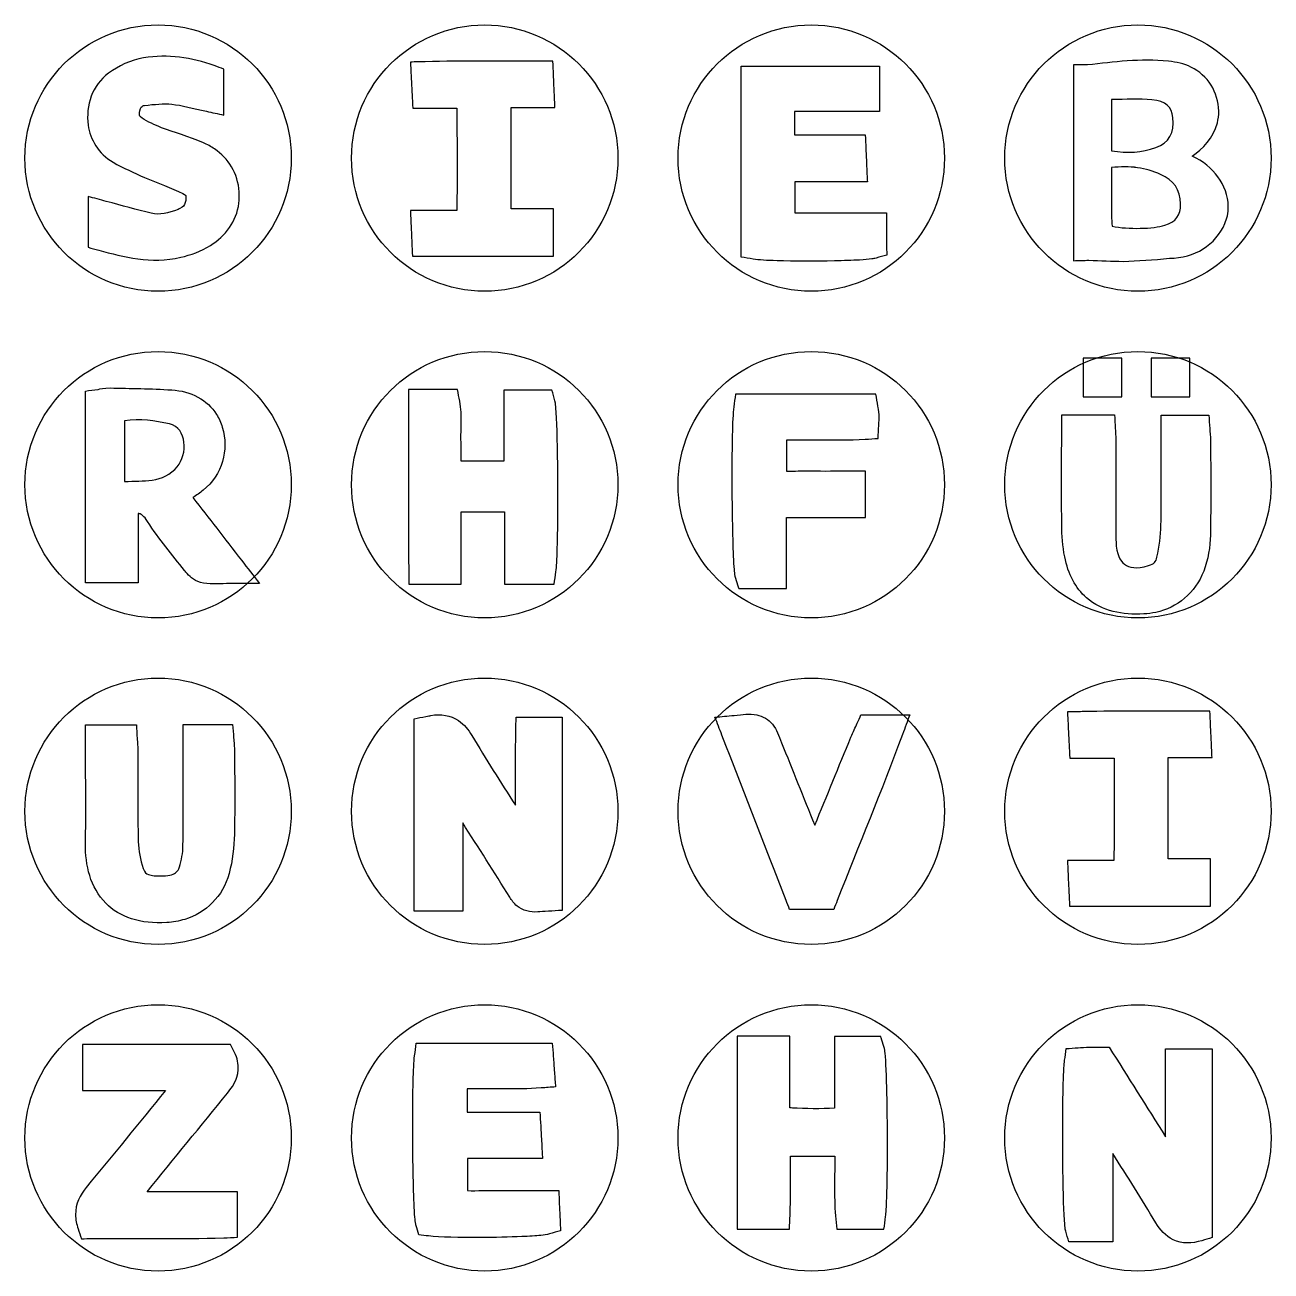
# Model space of a CAD drawing. Header units: centimetres. Extents: x 0 to 21.6, y 0 to 22.4.
# Drawn here: x 10.12 to 16.45, y 5.14 to 11.47 of the extents above; entities that cross this region are included whole.
import ezdxf

# ---------------------------------------------------------------- set-up
doc = ezdxf.new("R2010")
doc.units = ezdxf.units.CM
doc.header["$MEASUREMENT"] = 0

# ---------------------------------------------------------------- blocks, each defined once
blk = doc.blocks.new('*U11')
blk.add_circle((0.1214, 0.1917), 0.6769)
blk = doc.blocks.new('*U12')
at = {"color": 0, "linetype": 'ByBlock', "lineweight": -2, "transparency": 16777216}
for p in [(8.3, 8.3), (9.96, 8.3), (11.62, 8.3), (13.28, 8.3), (8.3, 6.64), (9.96, 6.64), (11.62, 6.64), (13.28, 6.64), (8.3, 4.98), (9.96, 4.98), (11.62, 4.98), (13.28, 4.98), (8.3, 3.32), (9.96, 3.32), (11.62, 3.32), (13.28, 3.32)]:
    blk.add_blockref('*U11', p, dxfattribs=at)

msp = doc.modelspace()

# ---------------------------------------------------------------- linework, layer by layer
for points in [[(15.69374, 9.77885), (15.49758, 9.77885), (15.49758, 9.58269), (15.69374, 9.58269)], [(16.03952, 9.58269), (16.03952, 9.77885), (15.84336, 9.77885), (15.84336, 9.58269)]]:
    msp.add_lwpolyline(points, close=True)
for points in [[(10.72184, 11.3047), (10.65515, 11.29384), (10.59431, 11.26367), (10.54389, 11.22703)], [(11.02567, 10.87304), (10.95051, 10.90647), (10.87673, 10.92521), (10.81303, 10.94987)], [(10.56631, 10.77447), (10.61932, 10.74485), (10.67337, 10.72036), (10.72593, 10.6973)], [(10.72593, 10.6973), (10.79575, 10.66666), (10.86312, 10.64422), (10.92102, 10.61558)], [(11.12159, 9.42783), (11.1569, 9.31297), (11.12035, 9.18447), (11.02483, 9.10754)], [(16.14479, 9.35687), (16.14514, 9.19889), (16.14733, 9.0397), (16.14363, 8.87947)], [(15.40321, 8.76929), (15.3925, 8.82373), (15.38918, 8.87795), (15.38852, 8.92967)], [(16.14363, 8.87947), (16.14226, 8.8197), (16.1334, 8.75578), (16.10969, 8.69544)], [(15.82938, 8.72431), (15.85734, 8.73297), (15.86727, 8.74389), (15.87227, 8.76715)], [(11.18294, 7.35869), (11.1813, 7.2931), (11.1738, 7.22512), (11.15632, 7.15899)], [(10.69444, 7.32096), (10.69558, 7.27644), (10.70496, 7.22827), (10.72007, 7.18452)]]:
    msp.add_open_spline(points, degree=3)
for points, knots in [([(10.72605, 11.06294), (10.72606, 11.06294), (10.72607, 11.06294), (10.72608, 11.06294), (10.77694, 11.06878), (10.82433, 11.07342), (10.86449, 11.06936), (10.91566, 11.06419), (10.9728, 11.04752), (11.04067, 11.03313), (11.07024, 11.02685), (11.09981, 11.02058), (11.12938, 11.0143), (11.12942, 11.04453), (11.12946, 11.07476), (11.12949, 11.10499), (11.12954, 11.13671), (11.12954, 11.16543), (11.12954, 11.19605), (11.12954, 11.21322), (11.12954, 11.2304), (11.12954, 11.24757), (11.1134, 11.25344), (11.09726, 11.25931), (11.08112, 11.26518), (10.96581, 11.30713), (10.84442, 11.32468), (10.72184, 11.3047)], [0, 0, 0, 0, 0.0001821, 0.0001821, 0.0001821, 1.0001821, 1.0001821, 1.0001821, 2.0001821, 2.0001821, 2.0001821, 2.4608727, 2.4608727, 2.4608727, 3.4157093, 3.4157093, 3.4157093, 4.4157093, 4.4157093, 4.4157093, 4.9764143, 4.9764143, 4.9764143, 5.128576, 5.128576, 5.128576, 6.1285294, 6.1285294, 6.1285294, 6.1285294]), ([(12.59006, 10.53671), (12.66159, 10.53671), (12.73312, 10.53671), (12.80465, 10.53671), (12.80465, 10.45688), (12.80465, 10.37706), (12.80465, 10.29723), (12.56581, 10.29723), (12.32698, 10.29723), (12.08814, 10.29723), (12.08706, 10.32062), (12.08597, 10.344), (12.08489, 10.36739), (12.08361, 10.3951), (12.08253, 10.4191), (12.081, 10.45244), (12.07983, 10.47808), (12.07865, 10.50373), (12.07748, 10.52937), (12.1562, 10.52937), (12.23493, 10.52937), (12.31365, 10.52937), (12.31603, 10.70318), (12.31418, 10.87347), (12.31443, 11.04914), (12.23943, 11.04914), (12.16442, 11.04914), (12.08942, 11.04914), (12.08826, 11.07244), (12.08711, 11.09575), (12.08595, 11.11906), (12.08434, 11.15154), (12.08315, 11.17514), (12.08151, 11.20808), (12.08026, 11.23319), (12.07902, 11.25831), (12.07777, 11.28342), (12.10291, 11.28403), (12.12805, 11.28465), (12.15319, 11.28526), (12.34897, 11.29004), (12.53845, 11.28686), (12.73128, 11.28754), (12.75479, 11.28762), (12.7783, 11.2877), (12.80181, 11.28778), (12.80288, 11.2643), (12.80395, 11.24082), (12.80503, 11.21734), (12.80645, 11.18619), (12.80755, 11.16244), (12.8091, 11.129), (12.81029, 11.10334), (12.81147, 11.07769), (12.81266, 11.05203), (12.73846, 11.05203), (12.66426, 11.05203), (12.59006, 11.05203), (12.59006, 10.88026), (12.59006, 10.70848), (12.59006, 10.53671)], [0, 0, 0, 0, 1, 1, 1, 2, 2, 2, 3, 3, 3, 3.8457401, 3.8457401, 3.8457401, 4.8457401, 4.8457401, 4.8457401, 5.6140646, 5.6140646, 5.6140646, 6.6140646, 6.6140646, 6.6140646, 7.3969065, 7.3969065, 7.3969065, 8.3969065, 8.3969065, 8.3969065, 9.1134449, 9.1134449, 9.1134449, 10.1134449, 10.1134449, 10.1134449, 10.8768508, 10.8768508, 10.8768508, 11.0065509, 11.0065509, 11.0065509, 12.0065509, 12.0065509, 12.0065509, 12.1278459, 12.1278459, 12.1278459, 12.8813829, 12.8813829, 12.8813829, 13.8813829, 13.8813829, 13.8813829, 14.6482108, 14.6482108, 14.6482108, 15.6482108, 15.6482108, 15.6482108, 16.6482108, 16.6482108, 16.6482108, 16.6482108]), ([(15.93015, 11.28723), (15.97162, 11.28431), (16.01054, 11.27456), (16.04524, 11.2578), (16.12992, 11.2169), (16.18469, 11.13005), (16.18646, 11.03378), (16.18646, 11.01301), (16.18397, 10.99289), (16.17923, 10.97393), (16.15947, 10.89497), (16.10375, 10.84313), (16.05203, 10.80494), (16.15839, 10.7548), (16.23225, 10.65928), (16.23462, 10.55038), (16.23497, 10.53438), (16.23371, 10.51821), (16.23077, 10.50217), (16.22714, 10.48869), (16.22265, 10.47558), (16.21733, 10.46291), (16.17193, 10.35492), (16.06197, 10.28431), (15.93612, 10.28704), (15.85386, 10.27514), (15.77458, 10.27468), (15.70049, 10.2704), (15.64295, 10.27159), (15.58634, 10.27409), (15.52631, 10.27612), (15.50025, 10.27541), (15.47418, 10.27471), (15.44812, 10.274), (15.44812, 10.29919), (15.44812, 10.32437), (15.44812, 10.34956), (15.44812, 10.63151), (15.44812, 10.91346), (15.44812, 11.19541), (15.44812, 11.22021), (15.44812, 11.24501), (15.44812, 11.26981), (15.47199, 11.26952), (15.49587, 11.26923), (15.51975, 11.26894), (15.65286, 11.2834), (15.78794, 11.3023), (15.93015, 11.28723)], [0, 0, 0, 0, 0.2907036, 0.2907036, 0.2907036, 1, 1, 1, 1.1937056, 1.1937056, 1.1937056, 2, 2, 2, 2.8718853, 2.8718853, 2.8718853, 3, 3, 3, 3.1049338, 3.1049338, 3.1049338, 4, 4, 4, 5, 5, 5, 6, 6, 6, 7, 7, 7, 8, 8, 8, 9, 9, 9, 10, 10, 10, 11, 11, 11, 12, 12, 12, 12]), ([(10.54389, 11.22703), (10.46011, 11.16617), (10.42628, 11.06207), (10.44009, 10.96349), (10.45032, 10.89044), (10.49164, 10.8162), (10.5663, 10.77447), (10.5663, 10.77447), (10.56631, 10.77447), (10.56631, 10.77447)], [0, 0, 0, 0, 0.5743934, 0.5743934, 0.5743934, 1, 1, 1, 1.0000239, 1.0000239, 1.0000239, 1.0000239]), ([(14.49838, 10.51641), (14.34262, 10.51641), (14.18686, 10.51641), (14.0311, 10.51641), (14.0311, 10.56945), (14.0311, 10.62249), (14.0311, 10.67552), (14.15413, 10.67552), (14.27716, 10.67552), (14.4002, 10.67552), (14.39904, 10.70115), (14.39789, 10.72677), (14.39674, 10.75239), (14.39527, 10.78498), (14.39414, 10.81024), (14.39269, 10.84271), (14.39165, 10.86614), (14.3906, 10.88957), (14.38956, 10.91299), (14.26953, 10.91299), (14.1495, 10.91299), (14.02947, 10.91299), (14.02947, 10.9525), (14.02947, 10.99201), (14.02947, 11.03152), (14.1739, 11.03152), (14.31834, 11.03152), (14.46278, 11.03152), (14.46278, 11.10846), (14.46278, 11.18539), (14.46278, 11.26232), (14.22788, 11.26232), (13.99298, 11.26232), (13.75808, 11.26232), (13.75808, 10.93898), (13.75808, 10.61563), (13.75808, 10.29229), (13.77859, 10.28889), (13.7991, 10.28548), (13.8196, 10.28208), (13.85, 10.27703), (13.88946, 10.27523), (13.9412, 10.27361), (14.02618, 10.27096), (14.13698, 10.2708), (14.23274, 10.27275), (14.28061, 10.27372), (14.3246, 10.27522), (14.36012, 10.27727), (14.38552, 10.27874), (14.40602, 10.28034), (14.4234, 10.28288), (14.43032, 10.2839), (14.4365, 10.28486), (14.44505, 10.28731), (14.46285, 10.29239), (14.48065, 10.29748), (14.49845, 10.30256), (14.49844, 10.32108), (14.49842, 10.33959), (14.4984, 10.3581), (14.49838, 10.38222), (14.49838, 10.40643), (14.49838, 10.44285), (14.49838, 10.46737), (14.49838, 10.49189), (14.49838, 10.51641)], [0, 0, 0, 0, 1, 1, 1, 2, 2, 2, 3, 3, 3, 3.786225, 3.786225, 3.786225, 4.786225, 4.786225, 4.786225, 5.5074336, 5.5074336, 5.5074336, 6.5074336, 6.5074336, 6.5074336, 7.5074336, 7.5074336, 7.5074336, 8.5074336, 8.5074336, 8.5074336, 9.5074336, 9.5074336, 9.5074336, 10.5074336, 10.5074336, 10.5074336, 11.5074336, 11.5074336, 11.5074336, 11.7377647, 11.7377647, 11.7377647, 11.9711548, 11.9711548, 11.9711548, 12.3544597, 12.3544597, 12.3544597, 12.5461122, 12.5461122, 12.5461122, 12.6831801, 12.6831801, 12.6831801, 12.7377647, 12.7377647, 12.7377647, 13.0739744, 13.0739744, 13.0739744, 13.8403011, 13.8403011, 13.8403011, 14.8403011, 14.8403011, 14.8403011, 15.5136993, 15.5136993, 15.5136993, 15.5136993]), ([(15.64098, 10.9138), (15.64098, 10.97251), (15.64098, 11.03122), (15.64098, 11.09338), (15.71467, 11.09338), (15.78092, 11.09812), (15.84622, 11.0921), (15.9187, 11.08545), (15.94773, 11.05588), (15.95331, 11.00136), (15.96127, 10.92351), (15.93358, 10.87185), (15.86635, 10.84858), (15.79572, 10.8242), (15.72283, 10.81872), (15.64098, 10.83226), (15.64098, 10.86077), (15.64098, 10.88729), (15.64098, 10.9138)], [0, 0, 0, 0, 1, 1, 1, 2, 2, 2, 3, 3, 3, 4, 4, 4, 5, 5, 5, 6, 6, 6, 6]), ([(10.71352, 10.99907), (10.7004, 11.00742), (10.70055, 11.0093), (10.7003, 11.02027), (10.70022, 11.02409), (10.70071, 11.02915), (10.70236, 11.03538)], [0.00017849, 0.00017849, 0.00017849, 0.00017849, 0.74143617, 0.74143617, 0.74143617, 1, 1, 1, 1]), ([(10.70236, 11.03538), (10.70715, 11.0534), (10.71273, 11.05837), (10.71813, 11.06089), (10.71984, 11.06169), (10.72212, 11.06248), (10.72605, 11.06294)], [0.00016196, 0.00016196, 0.00016196, 0.00016196, 0.7583496, 0.7583496, 0.7583496, 0.99971351, 0.99971351, 0.99971351, 0.99971351]), ([(10.81303, 10.94987), (10.77763, 10.96358), (10.74347, 10.97999), (10.71353, 10.99906), (10.71353, 10.99906), (10.71352, 10.99907), (10.71352, 10.99907)], [0, 0, 0, 0, 1, 1, 1, 1.0001568, 1.0001568, 1.0001568, 1.0001568]), ([(11.20743, 10.62346), (11.20159, 10.7172), (11.15139, 10.79508), (11.08248, 10.84174), (11.06457, 10.85386), (11.04553, 10.86421), (11.02567, 10.87304)], [0, 0, 0, 0, 0.79372322, 0.79372322, 0.79372322, 0.99997873, 0.99997873, 0.99997873, 0.99997873]), ([(15.64116, 10.50523), (15.64073, 10.58386), (15.64098, 10.66249), (15.64098, 10.74714), (15.7354, 10.75734), (15.81508, 10.74709), (15.89082, 10.71205), (15.9541, 10.68278), (15.9932, 10.63591), (15.99268, 10.56278), (15.99225, 10.50302), (15.96894, 10.47189), (15.9119, 10.45377), (15.85464, 10.43561), (15.72601, 10.43273), (15.64468, 10.44877), (15.64348, 10.46681), (15.64127, 10.48603), (15.64116, 10.50523), (15.64073, 10.58386), (15.64098, 10.66251), (15.64098, 10.74714), (15.73539, 10.75732), (15.8151, 10.74707), (15.89082, 10.71205), (15.9541, 10.68278), (15.9932, 10.63591), (15.99268, 10.56278), (15.99226, 10.50304), (15.96893, 10.47189), (15.9119, 10.45377), (15.85461, 10.43561), (15.72601, 10.43275), (15.64467, 10.44877), (15.64348, 10.46681), (15.64126, 10.48601), (15.64116, 10.50523)], [0, 0, 0, 0, 1, 1, 1, 2, 2, 2, 3, 3, 3, 4, 4, 4, 5, 5, 5, 6, 6, 6, 7, 7, 7, 8, 8, 8, 9, 9, 9, 10, 10, 10, 11, 11, 11, 12, 12, 12, 12]), ([(10.89691, 10.53471), (10.8969, 10.53471), (10.8969, 10.53471), (10.89689, 10.53471), (10.84646, 10.51393), (10.80259, 10.50533), (10.76069, 10.51522), (10.76069, 10.51522), (10.76069, 10.51522), (10.76068, 10.51522), (10.68673, 10.53268), (10.6119, 10.55432), (10.53185, 10.5756), (10.50103, 10.5838), (10.47021, 10.59199), (10.43939, 10.60019), (10.43939, 10.51414), (10.43939, 10.4281), (10.43939, 10.34206), (10.45753, 10.33717), (10.47567, 10.33228), (10.49381, 10.32739), (10.6207, 10.29318), (10.75918, 10.25499), (10.91038, 10.291), (10.96114, 10.30309), (11.01391, 10.32177), (11.06209, 10.35169)], [0, 0, 0, 0, 0.0000639, 0.0000639, 0.0000639, 1.0000441, 1.0000441, 1.0000441, 1.0000651, 1.0000651, 1.0000651, 2.0000651, 2.0000651, 2.0000651, 2.3899826, 2.3899826, 2.3899826, 3.3899826, 3.3899826, 3.3899826, 3.5332858, 3.5332858, 3.5332858, 4.5332858, 4.5332858, 4.5332858, 5.533229, 5.533229, 5.533229, 5.533229]), ([(10.92102, 10.61558), (10.93646, 10.60794), (10.93488, 10.60717), (10.93633, 10.60021), (10.93736, 10.59529), (10.93762, 10.58483), (10.93322, 10.56906), (10.93322, 10.56903), (10.93321, 10.569), (10.9332, 10.56898)], [0, 0, 0, 0, 0.5863413, 0.5863413, 0.5863413, 1, 1, 1, 1.000465, 1.000465, 1.000465, 1.000465]), ([(11.06209, 10.35169), (11.13762, 10.3986), (11.19468, 10.47388), (11.20587, 10.56608), (11.20814, 10.58476), (11.20864, 10.60394), (11.20743, 10.62346)], [0, 0, 0, 0, 0.83152879, 0.83152879, 0.83152879, 0.99997127, 0.99997127, 0.99997127, 0.99997127]), ([(10.9332, 10.56898), (10.92866, 10.55268), (10.92382, 10.54804), (10.90617, 10.53897), (10.90337, 10.53753), (10.90028, 10.5361), (10.89691, 10.53471)], [0.00095918, 0.00095918, 0.00095918, 0.00095918, 0.86334864, 0.86334864, 0.86334864, 0.99991563, 0.99991563, 0.99991563, 0.99991563]), ([(12.33479, 9.36504), (12.33479, 9.36502), (12.33479, 9.365), (12.33479, 9.36498), (12.33564, 9.32803), (12.33556, 9.2916), (12.33538, 9.25453), (12.40796, 9.25453), (12.48055, 9.25453), (12.55313, 9.25453), (12.55313, 9.37483), (12.55313, 9.49513), (12.55313, 9.61543), (12.63451, 9.61543), (12.71588, 9.61543), (12.79726, 9.61543), (12.80217, 9.59733), (12.80708, 9.57923), (12.81199, 9.56112), (12.81636, 9.54501), (12.81633, 9.53757), (12.81745, 9.52468), (12.82225, 9.46957), (12.82491, 9.3621), (12.82635, 9.23791), (12.8276, 9.12903), (12.82768, 9.00928), (12.82638, 8.9092), (12.82547, 8.83982), (12.82395, 8.78023), (12.82154, 8.73872), (12.82048, 8.72036), (12.81942, 8.7061), (12.81742, 8.69272), (12.81429, 8.67183), (12.81116, 8.65095), (12.80803, 8.63006), (12.72418, 8.63006), (12.64033, 8.63006), (12.55648, 8.63006), (12.55648, 8.75246), (12.55648, 8.87486), (12.55648, 8.99726), (12.48309, 8.99726), (12.4097, 8.99726), (12.33632, 8.99726), (12.33632, 8.87495), (12.33632, 8.75264), (12.33632, 8.63033), (12.24718, 8.63033), (12.15804, 8.63033), (12.06891, 8.63033), (12.06891, 8.65485), (12.0689, 8.67936), (12.0689, 8.70388), (12.06888, 8.98293), (12.06888, 9.26109), (12.06888, 9.54583), (12.06888, 9.57035), (12.06888, 9.59487), (12.06888, 9.61939), (12.15157, 9.61939), (12.23425, 9.61939), (12.31693, 9.61939), (12.3207, 9.59941), (12.32446, 9.57943), (12.32823, 9.55945), (12.34241, 9.48414), (12.33354, 9.41831), (12.33479, 9.36504)], [0, 0, 0, 0, 0.0003381, 0.0003381, 0.0003381, 0.6060058, 0.6060058, 0.6060058, 1.6060058, 1.6060058, 1.6060058, 2.6060058, 2.6060058, 2.6060058, 3.6060058, 3.6060058, 3.6060058, 3.9478828, 3.9478828, 3.9478828, 4.026211, 4.026211, 4.026211, 4.360953, 4.360953, 4.360953, 4.6544179, 4.6544179, 4.6544179, 4.8578701, 4.8578701, 4.8578701, 4.9478828, 4.9478828, 4.9478828, 5.1664166, 5.1664166, 5.1664166, 6.1664166, 6.1664166, 6.1664166, 7.1664166, 7.1664166, 7.1664166, 8.1664166, 8.1664166, 8.1664166, 9.1664166, 9.1664166, 9.1664166, 10.1664166, 10.1664166, 10.1664166, 10.2542827, 10.2542827, 10.2542827, 11.2542827, 11.2542827, 11.2542827, 11.3403953, 11.3403953, 11.3403953, 12.3403953, 12.3403953, 12.3403953, 12.6697282, 12.6697282, 12.6697282, 13.6695475, 13.6695475, 13.6695475, 13.6695475]), ([(10.74183, 8.94842), (10.74182, 8.94843), (10.74182, 8.94845), (10.74181, 8.94846), (10.7234, 8.9775), (10.71211, 8.98447), (10.69884, 8.98809), (10.69749, 8.98846), (10.69611, 8.98878), (10.69453, 8.98907), (10.69453, 8.87145), (10.69453, 8.75383), (10.69453, 8.63621), (10.60515, 8.63621), (10.51578, 8.63621), (10.42641, 8.63621), (10.42641, 8.96122), (10.42641, 9.28623), (10.42641, 9.61123), (10.44757, 9.61416), (10.46872, 9.61709), (10.48988, 9.62002), (10.50003, 9.62142), (10.52002, 9.62795), (10.5513, 9.6272)], [0, 0, 0, 0, 0.000213, 0.000213, 0.000213, 0.5519998, 0.5519998, 0.5519998, 0.6082567, 0.6082567, 0.6082567, 1.6082567, 1.6082567, 1.6082567, 2.6082567, 2.6082567, 2.6082567, 3.6082567, 3.6082567, 3.6082567, 4.8738172, 4.8738172, 4.8738172, 5.8737063, 5.8737063, 5.8737063, 5.8737063]), ([(10.5513, 9.6272), (10.5513, 9.6272), (10.55131, 9.6272), (10.55132, 9.6272), (10.65447, 9.62472), (10.7591, 9.62339), (10.86486, 9.61716)], [-0.0000666, -0.0000666, -0.0000666, -0.0000666, 0, 0, 0, 0.9999782, 0.9999782, 0.9999782, 0.9999782]), ([(10.86486, 9.61716), (10.86486, 9.61716), (10.86487, 9.61716), (10.86487, 9.61716), (10.9614, 9.61146), (11.04611, 9.56731), (11.0923, 9.49287), (11.10479, 9.47272), (11.11452, 9.45084), (11.12159, 9.42783)], [-0.000059, -0.000059, -0.000059, -0.000059, 0, 0, 0, 0.7870428, 0.7870428, 0.7870428, 1, 1, 1, 1]), ([(14.46051, 9.49056), (14.45933, 9.51244), (14.45514, 9.52634), (14.45384, 9.53395), (14.45034, 9.55434), (14.44685, 9.57472), (14.44336, 9.5951), (14.20551, 9.5951), (13.96767, 9.5951), (13.72982, 9.5951), (13.72699, 9.57381), (13.72416, 9.55252), (13.72133, 9.53122), (13.71699, 9.49859), (13.71525, 9.45045), (13.71378, 9.386), (13.71106, 9.26659), (13.71123, 9.10033), (13.7136, 8.95811), (13.71479, 8.887), (13.71652, 8.82204), (13.71877, 8.77163), (13.71994, 8.74529), (13.72124, 8.72301), (13.72279, 8.70512), (13.72392, 8.69198), (13.72481, 8.68221), (13.72734, 8.67014), (13.72796, 8.66718), (13.72869, 8.66402), (13.73002, 8.65979), (13.73469, 8.645), (13.73935, 8.63022), (13.74401, 8.61543), (13.74476, 8.61306), (13.74551, 8.61069), (13.74625, 8.60831), (13.76425, 8.60832), (13.78224, 8.60833), (13.80023, 8.60835), (13.83438, 8.60837), (13.86844, 8.60837), (13.91537, 8.60837), (13.93989, 8.60837), (13.96441, 8.60837), (13.98893, 8.60837), (13.98893, 8.72854), (13.98893, 8.8487), (13.98893, 8.96887), (14.12292, 8.96887), (14.2569, 8.96887), (14.39089, 8.96887), (14.39089, 9.04707), (14.39089, 9.12527), (14.39089, 9.20347), (14.36637, 9.20347), (14.34185, 9.20347), (14.31733, 9.20347), (14.24477, 9.20347), (14.17837, 9.2029), (14.11274, 9.20363)], [0, 0, 0, 0, 0.9995387, 0.9995387, 0.9995387, 2.7058141, 2.7058141, 2.7058141, 3.7058141, 3.7058141, 3.7058141, 3.8935802, 3.8935802, 3.8935802, 4.1060919, 4.1060919, 4.1060919, 4.4998361, 4.4998361, 4.4998361, 4.6967082, 4.6967082, 4.6967082, 4.7995839, 4.7995839, 4.7995839, 4.8750776, 4.8750776, 4.8750776, 4.8935802, 4.8935802, 4.8935802, 5.1935391, 5.1935391, 5.1935391, 5.2417097, 5.2417097, 5.2417097, 5.7680536, 5.7680536, 5.7680536, 6.7680536, 6.7680536, 6.7680536, 7.2905309, 7.2905309, 7.2905309, 8.2905309, 8.2905309, 8.2905309, 9.2905309, 9.2905309, 9.2905309, 10.2905309, 10.2905309, 10.2905309, 10.6303196, 10.6303196, 10.6303196, 11.6303196, 11.6303196, 11.6303196, 11.6303196]), ([(10.76457, 9.15881), (10.72082, 9.15335), (10.67635, 9.15375), (10.62396, 9.15112), (10.62396, 9.26005), (10.62396, 9.35778), (10.62396, 9.4591), (10.7041, 9.47307), (10.77905, 9.46125), (10.85314, 9.44414), (10.94373, 9.4232), (10.94592, 9.28923), (10.89269, 9.22672), (10.85899, 9.18712), (10.81491, 9.16511), (10.76457, 9.15881), (10.72082, 9.15338), (10.67635, 9.15375), (10.62396, 9.15112), (10.62396, 9.26005), (10.62396, 9.35778), (10.62396, 9.4591), (10.70412, 9.47305), (10.77905, 9.46125), (10.85314, 9.44414), (10.94373, 9.42322), (10.94592, 9.28923), (10.89269, 9.22672), (10.85899, 9.18712), (10.81493, 9.16511), (10.76457, 9.15881)], [0, 0, 0, 0, 1, 1, 1, 2, 2, 2, 3, 3, 3, 4, 4, 4, 5, 5, 5, 6, 6, 6, 7, 7, 7, 8, 8, 8, 9, 9, 9, 10, 10, 10, 10]), ([(14.15107, 9.36381), (14.22684, 9.36433), (14.30658, 9.36105), (14.38962, 9.36633), (14.41143, 9.36772), (14.43324, 9.36911), (14.45506, 9.37049), (14.45618, 9.39232), (14.45729, 9.41415), (14.45841, 9.43598), (14.45944, 9.45598), (14.46167, 9.46913), (14.46051, 9.49056)], [0, 0, 0, 0, 1, 1, 1, 1.2797717, 1.2797717, 1.2797717, 2.2633434, 2.2633434, 2.2633434, 3.2633434, 3.2633434, 3.2633434, 3.2633434]), ([(15.38792, 9.33949), (15.38793, 9.36366), (15.38793, 9.38782), (15.38793, 9.4171), (15.38793, 9.44162), (15.38793, 9.46614), (15.38793, 9.49066), (15.47762, 9.49066), (15.5673, 9.49066), (15.65698, 9.49066), (15.65808, 9.4673), (15.65919, 9.44394), (15.66029, 9.42057), (15.66156, 9.39374), (15.66379, 9.36875), (15.66384, 9.34042)], [0, 0, 0, 0, 0.9992562, 0.9992562, 0.9992562, 1.8360474, 1.8360474, 1.8360474, 2.8360474, 2.8360474, 2.8360474, 3.6570955, 3.6570955, 3.6570955, 4.6570955, 4.6570955, 4.6570955, 4.6570955]), ([(15.89268, 8.92899), (15.89268, 8.929), (15.89268, 8.929), (15.89268, 8.929), (15.89576, 9.0633), (15.89366, 9.19905), (15.89368, 9.33607), (15.89368, 9.38706), (15.89368, 9.43804), (15.89368, 9.48903), (15.97432, 9.48903), (16.05496, 9.48903), (16.1356, 9.48903), (16.13724, 9.46628), (16.13888, 9.44353), (16.14052, 9.42077), (16.14178, 9.40332), (16.14476, 9.38259), (16.14479, 9.35687)], [0, 0, 0, 0, 0.0000181, 0.0000181, 0.0000181, 1.0000181, 1.0000181, 1.0000181, 2.0000181, 2.0000181, 2.0000181, 3.0000181, 3.0000181, 3.0000181, 4.1201748, 4.1201748, 4.1201748, 5.1201748, 5.1201748, 5.1201748, 5.1201748]), ([(14.11274, 9.20363), (14.06934, 9.20413), (14.0282, 9.20254), (13.99019, 9.20297), (13.99019, 9.25651), (13.99019, 9.31006), (13.99019, 9.3636), (14.04472, 9.36351), (14.09778, 9.36342), (14.15107, 9.36381)], [0, 0, 0, 0, 0.6229098, 0.6229098, 0.6229098, 1.6229098, 1.6229098, 1.6229098, 2.3155576, 2.3155576, 2.3155576, 2.3155576]), ([(15.38852, 8.92967), (15.38675, 9.06697), (15.38792, 9.20355), (15.38792, 9.33938), (15.38792, 9.33942), (15.38792, 9.33945), (15.38792, 9.33949)], [0, 0, 0, 0, 1, 1, 1, 1.0002632, 1.0002632, 1.0002632, 1.0002632]), ([(15.66384, 9.34042), (15.66417, 9.18914), (15.66401, 9.038), (15.66401, 8.88694), (15.66401, 8.87102), (15.66372, 8.85692), (15.66408, 8.84464)], [0, 0, 0, 0, 0.9999246, 0.9999246, 0.9999246, 1.99643, 1.99643, 1.99643, 1.99643]), ([(11.02483, 9.10754), (11.00738, 9.09349), (10.98982, 9.08117), (10.97253, 9.06959), (11.05233, 8.96665), (11.13232, 8.86347), (11.21906, 8.75158), (11.24972, 8.71204), (11.28037, 8.67249), (11.31103, 8.63295), (11.26099, 8.63295), (11.21096, 8.63295), (11.16093, 8.63295), (11.11327, 8.63295), (11.07427, 8.62747), (11.02535, 8.63565)], [0, 0, 0, 0, 0.4375794, 0.4375794, 0.4375794, 1.2688925, 1.2688925, 1.2688925, 1.562692, 1.562692, 1.562692, 2.5319364, 2.5319364, 2.5319364, 3.5319364, 3.5319364, 3.5319364, 3.5319364]), ([(10.9293, 8.69952), (10.92928, 8.69954), (10.92927, 8.69956), (10.92925, 8.69958), (10.86766, 8.77775), (10.79966, 8.85726), (10.74183, 8.94842)], [-0.0002593, -0.0002593, -0.0002593, -0.0002593, 0, 0, 0, 0.9998978, 0.9998978, 0.9998978, 0.9998978]), ([(15.87227, 8.76715), (15.87228, 8.76717), (15.87228, 8.76719), (15.87228, 8.7672), (15.8839, 8.82116), (15.89147, 8.87604), (15.89268, 8.92899)], [-0.000276, -0.000276, -0.000276, -0.000276, 0, 0, 0, 0.9999764, 0.9999764, 0.9999764, 0.9999764]), ([(15.66408, 8.84464), (15.66408, 8.84457), (15.66408, 8.8445), (15.66408, 8.84443), (15.66585, 8.78139), (15.68497, 8.74815), (15.70741, 8.73119), (15.73071, 8.71357), (15.76748, 8.70512), (15.8293, 8.72428), (15.82933, 8.72429), (15.82935, 8.7243), (15.82938, 8.72431)], [-0.0004505, -0.0004505, -0.0004505, -0.0004505, 0, 0, 0, 0.4906403, 0.4906403, 0.4906403, 1, 1, 1, 1.0001653, 1.0001653, 1.0001653, 1.0001653]), ([(15.80476, 8.47841), (15.69778, 8.47267), (15.59306, 8.49125), (15.51423, 8.56036), (15.4584, 8.60931), (15.42058, 8.68086), (15.40321, 8.76929)], [0.00002271, 0.00002271, 0.00002271, 0.00002271, 0.58539638, 0.58539638, 0.58539638, 0.99996051, 0.99996051, 0.99996051, 0.99996051]), ([(11.02535, 8.63565), (10.98259, 8.64281), (10.96119, 8.66471), (10.94351, 8.68318), (10.93829, 8.68863), (10.93358, 8.69409), (10.9293, 8.69952)], [0.00004344, 0.00004344, 0.00004344, 0.00004344, 0.77175166, 0.77175166, 0.77175166, 0.99955881, 0.99955881, 0.99955881, 0.99955881]), ([(16.10969, 8.69544), (16.10968, 8.69543), (16.10968, 8.69542), (16.10968, 8.69542), (16.06643, 8.58542), (15.97523, 8.50959), (15.86608, 8.48641), (15.84614, 8.48217), (15.82565, 8.47953), (15.80476, 8.47841)], [-0.0000661, -0.0000661, -0.0000661, -0.0000661, 0, 0, 0, 0.8454892, 0.8454892, 0.8454892, 1, 1, 1, 1]), ([(15.4171, 7.226), (15.49582, 7.226), (15.57454, 7.226), (15.65327, 7.226), (15.65565, 7.39981), (15.6538, 7.5701), (15.65404, 7.74577), (15.57904, 7.74577), (15.50404, 7.74577), (15.42904, 7.74577), (15.42788, 7.76908), (15.42673, 7.79238), (15.42557, 7.81569), (15.42396, 7.84817), (15.42276, 7.87177), (15.42113, 7.90471), (15.41988, 7.92982), (15.41863, 7.95494), (15.41739, 7.98005), (15.44252, 7.98067), (15.46766, 7.98128), (15.4928, 7.98189), (15.68859, 7.98667), (15.87807, 7.98349), (16.0709, 7.98417), (16.09441, 7.98425), (16.11791, 7.98433), (16.14142, 7.98442), (16.1425, 7.96093), (16.14357, 7.93745), (16.14464, 7.91397), (16.14607, 7.88282), (16.14716, 7.85908), (16.14871, 7.82563), (16.1499, 7.79997), (16.15109, 7.77432), (16.15228, 7.74866), (16.07808, 7.74866), (16.00388, 7.74866), (15.92968, 7.74866), (15.92968, 7.57689), (15.92968, 7.40511), (15.92968, 7.23334), (16.00121, 7.23334), (16.07274, 7.23334), (16.14426, 7.23334), (16.14426, 7.15351), (16.14426, 7.07369), (16.14426, 6.99386), (15.90543, 6.99386), (15.66659, 6.99386), (15.42776, 6.99386), (15.42667, 7.01725), (15.42559, 7.04063), (15.42451, 7.06402), (15.42322, 7.09173), (15.42215, 7.11574), (15.42062, 7.14907), (15.41944, 7.17472), (15.41827, 7.20036), (15.4171, 7.226)], [0, 0, 0, 0, 1, 1, 1, 1.7828419, 1.7828419, 1.7828419, 2.7828419, 2.7828419, 2.7828419, 3.4993803, 3.4993803, 3.4993803, 4.4993803, 4.4993803, 4.4993803, 5.2627862, 5.2627862, 5.2627862, 5.3924863, 5.3924863, 5.3924863, 6.3924863, 6.3924863, 6.3924863, 6.5137814, 6.5137814, 6.5137814, 7.2673184, 7.2673184, 7.2673184, 8.2673184, 8.2673184, 8.2673184, 9.0341462, 9.0341462, 9.0341462, 10.0341462, 10.0341462, 10.0341462, 11.0341462, 11.0341462, 11.0341462, 12.0341462, 12.0341462, 12.0341462, 13.0341462, 13.0341462, 13.0341462, 14.0341462, 14.0341462, 14.0341462, 14.8798864, 14.8798864, 14.8798864, 15.8798864, 15.8798864, 15.8798864, 16.6482108, 16.6482108, 16.6482108, 16.6482108]), ([(12.5826, 7.03853), (12.50368, 7.16503), (12.4237, 7.29108), (12.34353, 7.41719), (12.34353, 7.26734), (12.34353, 7.1175), (12.34353, 6.96765), (12.26114, 6.96765), (12.17875, 6.96765), (12.09636, 6.96765), (12.09636, 6.99217), (12.09636, 7.01669), (12.09636, 7.04121), (12.09638, 7.32168), (12.09638, 7.60047), (12.09638, 7.88501), (12.09638, 7.90531), (12.09638, 7.92561), (12.09638, 7.9459), (12.11632, 7.94969), (12.13626, 7.95349), (12.1562, 7.95728), (12.1677, 7.95947), (12.17471, 7.96086), (12.1823, 7.96227)], [0, 0, 0, 0, 0.7191525, 0.7191525, 0.7191525, 1.7191525, 1.7191525, 1.7191525, 2.7191525, 2.7191525, 2.7191525, 2.8065841, 2.8065841, 2.8065841, 3.8065841, 3.8065841, 3.8065841, 3.8779106, 3.8779106, 3.8779106, 5.5616677, 5.5616677, 5.5616677, 6.5517333, 6.5517333, 6.5517333, 6.5517333]), ([(12.1823, 7.96227), (12.23049, 7.9714), (12.28287, 7.96354), (12.32198, 7.93683), (12.35158, 7.91662), (12.37245, 7.88971), (12.38985, 7.86063)], [0, 0, 0, 0, 0.56922697, 0.56922697, 0.56922697, 0.99995326, 0.99995326, 0.99995326, 0.99995326]), ([(12.38985, 7.86063), (12.38985, 7.86063), (12.38986, 7.86062), (12.38986, 7.86061), (12.46109, 7.74152), (12.53585, 7.62381), (12.6111, 7.50566), (12.61259, 7.62873), (12.61138, 7.75354), (12.61356, 7.88135), (12.61398, 7.90545), (12.61439, 7.92955), (12.6148, 7.95366), (12.69264, 7.95366), (12.77049, 7.95366), (12.84834, 7.95366), (12.84834, 7.62624), (12.84834, 7.29882), (12.84834, 6.97141), (12.82525, 6.97006), (12.80216, 6.96871), (12.77907, 6.96736), (12.75635, 6.96603), (12.73844, 6.96574), (12.72472, 6.96412)], [0, 0, 0, 0, 0.0000364, 0.0000364, 0.0000364, 0.6991859, 0.6991859, 0.6991859, 1.3217843, 1.3217843, 1.3217843, 1.4403808, 1.4403808, 1.4403808, 2.4403808, 2.4403808, 2.4403808, 3.4403808, 3.4403808, 3.4403808, 4.566694, 4.566694, 4.566694, 5.5662899, 5.5662899, 5.5662899, 5.5662899]), ([(14.31709, 7.85282), (14.32759, 7.8784), (14.33876, 7.90112), (14.34839, 7.92243), (14.35491, 7.93684), (14.36143, 7.95126), (14.36795, 7.96568), (14.45065, 7.96568), (14.53336, 7.96568), (14.61607, 7.96568), (14.60375, 7.9326), (14.59142, 7.89952), (14.5791, 7.86644), (14.47152, 7.57761), (14.35637, 7.30044), (14.24741, 7.02242), (14.24131, 7.00685), (14.23521, 6.99128), (14.2291, 6.9757), (14.15442, 6.9757), (14.07974, 6.9757), (14.00506, 6.9757), (13.99899, 6.99136), (13.99292, 7.00701), (13.98685, 7.02267), (13.8793, 7.29998), (13.77155, 7.57793), (13.66105, 7.86295), (13.64934, 7.89317), (13.63762, 7.9234), (13.6259, 7.95362), (13.65817, 7.95667), (13.69045, 7.95972), (13.72272, 7.96277), (13.76905, 7.96715), (13.79978, 7.97229), (13.8383, 7.96546), (13.86667, 7.96043), (13.89958, 7.94121), (13.9176, 7.91834), (13.94108, 7.88855), (13.94944, 7.86123), (13.9643, 7.8241)], [0, 0, 0, 0, 0.9995268, 0.9995268, 0.9995268, 1.6355387, 1.6355387, 1.6355387, 2.6355387, 2.6355387, 2.6355387, 2.7507309, 2.7507309, 2.7507309, 3.7507309, 3.7507309, 3.7507309, 3.8065607, 3.8065607, 3.8065607, 4.8065607, 4.8065607, 4.8065607, 4.8630121, 4.8630121, 4.8630121, 5.8630121, 5.8630121, 5.8630121, 5.969059, 5.969059, 5.969059, 6.227535, 6.227535, 6.227535, 6.5984407, 6.5984407, 6.5984407, 6.8716216, 6.8716216, 6.8716216, 7.2275098, 7.2275098, 7.2275098, 7.2275098]), ([(10.42639, 7.31018), (10.42869, 7.46245), (10.42686, 7.61575), (10.42686, 7.76996), (10.42686, 7.81826), (10.42686, 7.86656), (10.42686, 7.91486), (10.51294, 7.91486), (10.59901, 7.91486), (10.68509, 7.91486), (10.68641, 7.89173), (10.68773, 7.86861), (10.68905, 7.84549), (10.69015, 7.82619), (10.69281, 7.80116), (10.69289, 7.7727)], [0, 0, 0, 0, 0.9999845, 0.9999845, 0.9999845, 1.9999845, 1.9999845, 1.9999845, 2.9999845, 2.9999845, 2.9999845, 4.0645832, 4.0645832, 4.0645832, 5.0644457, 5.0644457, 5.0644457, 5.0644457]), ([(10.92178, 7.30099), (10.92434, 7.45327), (10.92278, 7.6065), (10.92278, 7.76064), (10.92278, 7.81272), (10.92278, 7.8648), (10.92278, 7.91688), (11.0066, 7.91688), (11.09042, 7.91688), (11.17423, 7.91688), (11.17586, 7.8941), (11.17748, 7.87132), (11.1791, 7.84855), (11.18058, 7.82774), (11.18377, 7.80486), (11.18385, 7.77705)], [0, 0, 0, 0, 0.9999676, 0.9999676, 0.9999676, 1.9999676, 1.9999676, 1.9999676, 2.9999676, 2.9999676, 2.9999676, 3.9693723, 3.9693723, 3.9693723, 4.9693723, 4.9693723, 4.9693723, 4.9693723]), ([(13.9643, 7.8241), (14.01955, 7.68616), (14.07503, 7.54828), (14.13299, 7.40416), (14.19442, 7.55358), (14.25559, 7.7032), (14.31709, 7.85282)], [0, 0, 0, 0, 0.7340253, 0.7340253, 0.7340253, 1.5618247, 1.5618247, 1.5618247, 1.5618247]), ([(10.69289, 7.7727), (10.69289, 7.7727), (10.69289, 7.77269), (10.69289, 7.77268), (10.69326, 7.62054), (10.69061, 7.46988), (10.69444, 7.32097), (10.69444, 7.32097), (10.69444, 7.32097), (10.69444, 7.32096)], [-0.0000522, -0.0000522, -0.0000522, -0.0000522, 0, 0, 0, 1, 1, 1, 1.0000314, 1.0000314, 1.0000314, 1.0000314]), ([(11.18385, 7.77705), (11.18427, 7.63888), (11.18644, 7.49937), (11.18294, 7.35871), (11.18294, 7.3587), (11.18294, 7.3587), (11.18294, 7.35869)], [0.0000126, 0.0000126, 0.0000126, 0.0000126, 1, 1, 1, 1.0000383, 1.0000383, 1.0000383, 1.0000383]), ([(10.83958, 6.90977), (10.83957, 6.90977), (10.83957, 6.90976), (10.83957, 6.90976), (10.70626, 6.90048), (10.59915, 6.93752), (10.52986, 7.00791), (10.45013, 7.0889), (10.42474, 7.20147), (10.42639, 7.31018)], [-0.0000148, -0.0000148, -0.0000148, -0.0000148, 0, 0, 0, 0.4649509, 0.4649509, 0.4649509, 1, 1, 1, 1]), ([(10.90353, 7.19224), (10.90354, 7.19225), (10.90354, 7.19226), (10.90354, 7.19227), (10.91475, 7.22625), (10.92117, 7.26481), (10.92178, 7.30099)], [-0.0002891, -0.0002891, -0.0002891, -0.0002891, 0, 0, 0, 1, 1, 1, 1]), ([(10.72007, 7.18452), (10.72786, 7.16196), (10.73251, 7.15995), (10.7467, 7.15432), (10.7607, 7.14878), (10.78706, 7.14579), (10.8194, 7.1467)], [0.00014185, 0.00014185, 0.00014185, 0.00014185, 0.50367771, 0.50367771, 0.50367771, 0.99994006, 0.99994006, 0.99994006, 0.99994006]), ([(10.8194, 7.1467), (10.85647, 7.14774), (10.87786, 7.1561), (10.8892, 7.16734), (10.89451, 7.1726), (10.89928, 7.17935), (10.90353, 7.19224)], [0, 0, 0, 0, 0.6806904, 0.6806904, 0.6806904, 0.99982459, 0.99982459, 0.99982459, 0.99982459]), ([(11.15632, 7.15899), (11.12547, 7.04216), (11.03742, 6.95862), (10.93048, 6.92619), (10.90136, 6.91737), (10.87089, 6.91195), (10.83958, 6.90977)], [0.0000464, 0.0000464, 0.0000464, 0.0000464, 0.7859767, 0.7859767, 0.7859767, 0.99998882, 0.99998882, 0.99998882, 0.99998882]), ([(12.72472, 6.96412), (12.72467, 6.96412), (12.72463, 6.96411), (12.72459, 6.96411), (12.68846, 6.95992), (12.6468, 6.97176), (12.62043, 6.99365), (12.60343, 7.00776), (12.59201, 7.02345), (12.5826, 7.03853)], [-0.0012858, -0.0012858, -0.0012858, -0.0012858, 0, 0, 0, 0.6081331, 0.6081331, 0.6081331, 1, 1, 1, 1]), ([(14.00627, 6.33262), (14.00627, 6.21115), (14.00627, 6.08969), (14.00627, 5.96823), (14.01056, 5.96788), (14.01486, 5.96756), (14.01935, 5.96725), (14.08162, 5.96299), (14.16874, 5.96245), (14.23262, 5.96607), (14.23262, 6.08761), (14.23262, 6.20915), (14.23262, 6.33069), (14.31109, 6.33069), (14.38957, 6.33069), (14.46804, 6.33069), (14.46878, 6.32838), (14.46952, 6.32607), (14.47025, 6.32376), (14.47496, 6.309), (14.47966, 6.29423), (14.48437, 6.27946), (14.48939, 6.26369), (14.48932, 6.2572), (14.4905, 6.24645), (14.49518, 6.20396), (14.49787, 6.12989), (14.49991, 6.03736), (14.50248, 5.92097), (14.50338, 5.77935), (14.50219, 5.65915), (14.50133, 5.5727), (14.49948, 5.49804), (14.49607, 5.44913), (14.49518, 5.4364), (14.49421, 5.42543), (14.49289, 5.41542), (14.49009, 5.39409), (14.48729, 5.37277), (14.48449, 5.35144), (14.40443, 5.35144), (14.32437, 5.35144), (14.24432, 5.35144), (14.24236, 5.37383), (14.24041, 5.39622), (14.23845, 5.41861), (14.22933, 5.52312), (14.23596, 5.62381), (14.23414, 5.72199), (14.15925, 5.72199), (14.08436, 5.72199), (14.00947, 5.72199), (14.00803, 5.6274), (14.0119, 5.5276), (14.00747, 5.4218), (14.00649, 5.39831), (14.0055, 5.37481), (14.00452, 5.35132), (13.91567, 5.35132), (13.82682, 5.35132), (13.73797, 5.35132), (13.73797, 5.37584), (13.73797, 5.40036), (13.73797, 5.42489), (13.73799, 5.70169), (13.73799, 5.97582), (13.73799, 6.25905), (13.73799, 6.28357), (13.73799, 6.3081), (13.73799, 6.33262), (13.82742, 6.33262), (13.91685, 6.33262), (14.00627, 6.33262)], [0, 0, 0, 0, 1, 1, 1, 1.0372496, 1.0372496, 1.0372496, 1.5527515, 1.5527515, 1.5527515, 2.5527515, 2.5527515, 2.5527515, 3.5527515, 3.5527515, 3.5527515, 3.5997308, 3.5997308, 3.5997308, 3.9000925, 3.9000925, 3.9000925, 3.9694373, 3.9694373, 3.9694373, 4.2433536, 4.2433536, 4.2433536, 4.5878547, 4.5878547, 4.5878547, 4.8356185, 4.8356185, 4.8356185, 4.9000925, 4.9000925, 4.9000925, 5.0816442, 5.0816442, 5.0816442, 6.0816442, 6.0816442, 6.0816442, 6.2685868, 6.2685868, 6.2685868, 7.0787854, 7.0787854, 7.0787854, 8.0787854, 8.0787854, 8.0787854, 8.8792145, 8.8792145, 8.8792145, 9.0636306, 9.0636306, 9.0636306, 10.0636306, 10.0636306, 10.0636306, 10.1522187, 10.1522187, 10.1522187, 11.1522187, 11.1522187, 11.1522187, 11.2387898, 11.2387898, 11.2387898, 12.2387898, 12.2387898, 12.2387898, 12.2387898]), ([(11.1478, 6.04265), (11.14781, 6.04266), (11.14781, 6.04267), (11.14782, 6.04268), (11.1712, 6.07126), (11.19862, 6.10879), (11.20246, 6.16143), (11.20457, 6.19034), (11.19803, 6.2213), (11.18431, 6.24924), (11.17757, 6.26295), (11.17084, 6.27666), (11.16411, 6.29037), (10.91291, 6.29037), (10.66172, 6.29037), (10.41052, 6.29037), (10.41052, 6.21257), (10.41052, 6.13476), (10.41052, 6.05695), (10.55145, 6.05695), (10.69238, 6.05695), (10.83331, 6.05695), (10.69929, 5.89198), (10.56568, 5.72708), (10.43034, 5.56402)], [0, 0, 0, 0, 0.0002092, 0.0002092, 0.0002092, 0.6457379, 0.6457379, 0.6457379, 1.0002092, 1.0002092, 1.0002092, 1.269057, 1.269057, 1.269057, 2.269057, 2.269057, 2.269057, 3.269057, 3.269057, 3.269057, 4.269057, 4.269057, 4.269057, 5.1546106, 5.1546106, 5.1546106, 5.1546106]), ([(12.52785, 5.5478), (12.52784, 5.5478), (12.52783, 5.5478), (12.52781, 5.5478), (12.47132, 5.54851), (12.41761, 5.54612), (12.36773, 5.5472), (12.36773, 5.60141), (12.36773, 5.65561), (12.36773, 5.70982), (12.4949, 5.70982), (12.62207, 5.70982), (12.74924, 5.70982), (12.7478, 5.7357), (12.74636, 5.76158), (12.74492, 5.78746), (12.74308, 5.82057), (12.74176, 5.84413), (12.73992, 5.87694), (12.73862, 5.90008), (12.73732, 5.92323), (12.73603, 5.94638), (12.61254, 5.94638), (12.48905, 5.94638), (12.36557, 5.94638), (12.36556, 5.98603), (12.36556, 6.02475), (12.36556, 6.06427), (12.48711, 6.06758), (12.61074, 6.05963), (12.7419, 6.0692), (12.76637, 6.07098), (12.79085, 6.07277), (12.81532, 6.07455), (12.81352, 6.09903), (12.81171, 6.1235), (12.80991, 6.14797), (12.80756, 6.17993), (12.80582, 6.20359), (12.804, 6.22823), (12.80232, 6.25094), (12.80064, 6.27366), (12.79896, 6.29637), (12.56858, 6.29637), (12.3382, 6.29637), (12.10782, 6.29637), (12.10492, 6.27518), (12.10202, 6.25398), (12.09911, 6.23279), (12.09495, 6.20237), (12.09333, 6.15905), (12.09186, 6.10017), (12.08895, 5.98359), (12.08896, 5.81651), (12.09121, 5.67238), (12.09233, 5.60031), (12.09401, 5.53413), (12.09621, 5.48261), (12.09741, 5.45474), (12.09873, 5.43128), (12.10033, 5.41262), (12.10148, 5.3991), (12.10227, 5.38939), (12.1051, 5.37655), (12.10558, 5.37434), (12.10615, 5.37197), (12.107, 5.36911), (12.11149, 5.35385), (12.11599, 5.3386), (12.12049, 5.32335), (12.12063, 5.32288), (12.12076, 5.32242), (12.1209, 5.32195), (12.1372, 5.32022), (12.15349, 5.31849), (12.16979, 5.31676), (12.22816, 5.31057), (12.32711, 5.3087), (12.43224, 5.30901), (12.50619, 5.30923), (12.58183, 5.31074), (12.64402, 5.31344), (12.68246, 5.31511), (12.71549, 5.31717), (12.74136, 5.31995), (12.75734, 5.32166), (12.76902, 5.32278), (12.7851, 5.32743), (12.80367, 5.3328), (12.82224, 5.33816), (12.84082, 5.34353), (12.83993, 5.36284), (12.83904, 5.38215), (12.83816, 5.40147), (12.83713, 5.42398), (12.83605, 5.44758), (12.83469, 5.47739), (12.83362, 5.50078), (12.83254, 5.52418), (12.83147, 5.54758), (12.80805, 5.54758), (12.78463, 5.54758), (12.7612, 5.54758), (12.67932, 5.54758), (12.60315, 5.54685), (12.52785, 5.5478)], [0, 0, 0, 0, 0.0001626, 0.0001626, 0.0001626, 0.687736, 0.687736, 0.687736, 1.687736, 1.687736, 1.687736, 2.687736, 2.687736, 2.687736, 3.4699869, 3.4699869, 3.4699869, 4.4699869, 4.4699869, 4.4699869, 5.1753693, 5.1753693, 5.1753693, 6.1753693, 6.1753693, 6.1753693, 6.6322465, 6.6322465, 6.6322465, 7.4735432, 7.4735432, 7.4735432, 7.6387372, 7.6387372, 7.6387372, 8.4042281, 8.4042281, 8.4042281, 9.4042281, 9.4042281, 9.4042281, 10.3270801, 10.3270801, 10.3270801, 11.3270801, 11.3270801, 11.3270801, 11.5235725, 11.5235725, 11.5235725, 11.7252061, 11.7252061, 11.7252061, 12.1243893, 12.1243893, 12.1243893, 12.3239809, 12.3239809, 12.3239809, 12.4319483, 12.4319483, 12.4319483, 12.5101482, 12.5101482, 12.5101482, 12.5235725, 12.5235725, 12.5235725, 12.8181125, 12.8181125, 12.8181125, 12.8270778, 12.8270778, 12.8270778, 12.9614364, 12.9614364, 12.9614364, 13.3769435, 13.3769435, 13.3769435, 13.6691899, 13.6691899, 13.6691899, 13.849823, 13.849823, 13.849823, 13.9614364, 13.9614364, 13.9614364, 14.2914781, 14.2914781, 14.2914781, 15.1488057, 15.1488057, 15.1488057, 16.1488057, 16.1488057, 16.1488057, 16.9340155, 16.9340155, 16.9340155, 17.2216249, 17.2216249, 17.2216249, 18.221545, 18.221545, 18.221545, 18.221545]), ([(15.86648, 5.38416), (15.86647, 5.38417), (15.86647, 5.38418), (15.86646, 5.38419), (15.79629, 5.50253), (15.72201, 5.6193), (15.64717, 5.73661), (15.64717, 5.58664), (15.64717, 5.43668), (15.64717, 5.28672), (15.5728, 5.28672), (15.49844, 5.28672), (15.42407, 5.28672), (15.424, 5.28698), (15.42392, 5.28724), (15.42385, 5.28751), (15.41892, 5.30518), (15.414, 5.32285), (15.40907, 5.34053), (15.40458, 5.35665), (15.40466, 5.36379), (15.40353, 5.37624), (15.39876, 5.42922), (15.39607, 5.53148), (15.39451, 5.65137), (15.39308, 5.76129), (15.39288, 5.88384), (15.39414, 5.98694), (15.39506, 6.06241), (15.39671, 6.12699), (15.39944, 6.17059), (15.40039, 6.18589), (15.4014, 6.19838), (15.403, 6.20988), (15.40576, 6.22973), (15.40851, 6.24958), (15.41127, 6.26942), (15.43127, 6.27068), (15.45127, 6.27193), (15.47127, 6.27318), (15.48806, 6.27423), (15.50781, 6.27589), (15.52924, 6.27661)], [0, 0, 0, 0, 0.000065, 0.000065, 0.000065, 0.7031408, 0.7031408, 0.7031408, 1.7031408, 1.7031408, 1.7031408, 2.7031408, 2.7031408, 2.7031408, 2.7082639, 2.7082639, 2.7082639, 3.050203, 3.050203, 3.050203, 3.1270616, 3.1270616, 3.1270616, 3.4540287, 3.4540287, 3.4540287, 3.7538183, 3.7538183, 3.7538183, 3.9732492, 3.9732492, 3.9732492, 4.050203, 4.050203, 4.050203, 4.2410315, 4.2410315, 4.2410315, 5.362448, 5.362448, 5.362448, 6.3623891, 6.3623891, 6.3623891, 6.3623891]), ([(15.52924, 6.27661), (15.52924, 6.27661), (15.52925, 6.27661), (15.52925, 6.27661), (15.54942, 6.27729), (15.56722, 6.27677), (15.58836, 6.27677), (15.6019, 6.27677), (15.61543, 6.27677), (15.62896, 6.27677), (15.72461, 6.12498), (15.82027, 5.97318), (15.91592, 5.82138), (15.91576, 5.84533), (15.9154, 5.86985), (15.9154, 5.89493), (15.9154, 5.94448), (15.9154, 5.99402), (15.9154, 6.04357), (15.9154, 6.11828), (15.9154, 6.19299), (15.9154, 6.2677), (15.99442, 6.2677), (16.07344, 6.2677), (16.15246, 6.2677), (16.15246, 5.94799), (16.15246, 5.62828), (16.15246, 5.30857), (16.13502, 5.30331), (16.11758, 5.29804), (16.10014, 5.29278), (16.05245, 5.2784), (15.99994, 5.27541), (15.95382, 5.29777), (15.91544, 5.31638), (15.88783, 5.34818), (15.86648, 5.38416)], [0, 0, 0, 0, 0.0001766, 0.0001766, 0.0001766, 1.0001766, 1.0001766, 1.0001766, 1.610973, 1.610973, 1.610973, 2.610973, 2.610973, 2.610973, 3.0787894, 3.0787894, 3.0787894, 4.0787894, 4.0787894, 4.0787894, 5.0787894, 5.0787894, 5.0787894, 6.0787894, 6.0787894, 6.0787894, 7.0787894, 7.0787894, 7.0787894, 7.3315866, 7.3315866, 7.3315866, 7.877337, 7.877337, 7.877337, 8.331516, 8.331516, 8.331516, 8.331516]), ([(10.43034, 5.56402), (10.39988, 5.52733), (10.37517, 5.47904), (10.37572, 5.4247), (10.37597, 5.40078), (10.38065, 5.37684), (10.38872, 5.3533), (10.39447, 5.33651), (10.40023, 5.31972), (10.40598, 5.30292), (10.42373, 5.30315), (10.44148, 5.30337), (10.45922, 5.30359), (10.68018, 5.30633), (10.90212, 5.29952), (11.12864, 5.30751), (11.15228, 5.30834), (11.17592, 5.30918), (11.19956, 5.31001), (11.19958, 5.33367), (11.19959, 5.35732), (11.19961, 5.38098), (11.19963, 5.41196), (11.19963, 5.43381), (11.19963, 5.46844), (11.19963, 5.49296), (11.19963, 5.51748), (11.19963, 5.542), (11.04653, 5.542), (10.89343, 5.542), (10.74033, 5.542), (10.87597, 5.70915), (11.01159, 5.87619), (11.1478, 6.04265)], [0, 0, 0, 0, 0.6944101, 0.6944101, 0.6944101, 1, 1, 1, 1.2939703, 1.2939703, 1.2939703, 1.373543, 1.373543, 1.373543, 2.373543, 2.373543, 2.373543, 2.4793997, 2.4793997, 2.4793997, 3.2435308, 3.2435308, 3.2435308, 4.2435308, 4.2435308, 4.2435308, 4.9514818, 4.9514818, 4.9514818, 5.9514818, 5.9514818, 5.9514818, 6.8487979, 6.8487979, 6.8487979, 6.8487979])]:
    msp.add_open_spline(points, degree=3, knots=knots)

# ---------------------------------------------------------------- block references
msp.add_blockref('*U12', (2.37397, 2.3036))

doc.saveas('drawing.dxf')
